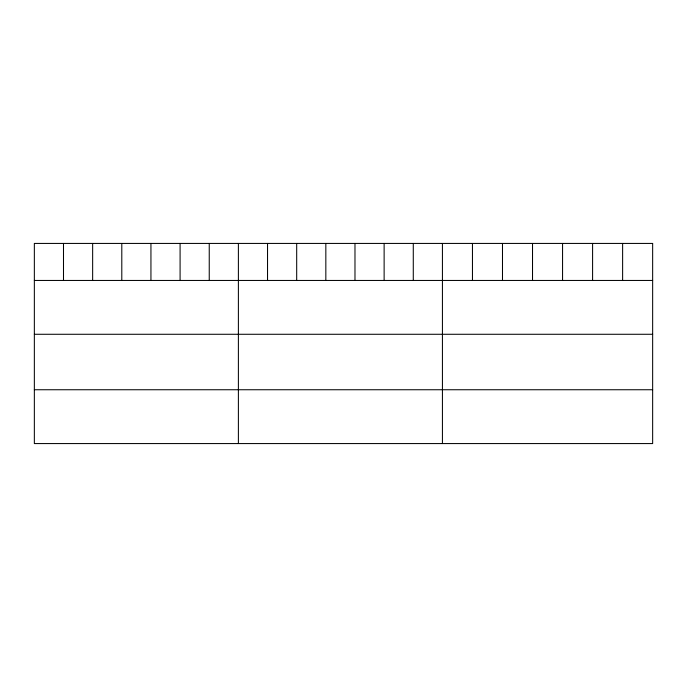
<?xml version="1.0" encoding="UTF-8"?>
<svg xmlns="http://www.w3.org/2000/svg" width="687" height="687" viewBox="0 0 687 687"><rect width="100%" height="100%" fill="white"/><g stroke="black" fill="none" stroke-linecap="round" stroke-linejoin="round"><path stroke-width="1.03" d="M34.35 280.451L652.65 280.451M34.35 334.277L652.65 334.277M34.35 389.744L652.65 389.744M622.62 243.43L622.62 280.451M592.589 243.43L592.589 280.451M562.559 243.43L562.559 280.451M532.519 243.43L532.519 280.451M502.489 243.43L502.489 280.451M472.458 243.43L472.458 280.451M442.428 243.43L442.428 443.57M413.282 243.43L413.282 280.451M384.127 243.43L384.127 280.451M354.981 243.43L354.981 280.451M325.836 243.43L325.836 280.451M296.69 243.43L296.69 280.451M267.535 243.43L267.535 280.451M238.389 243.43L238.389 443.57M209.243 243.43L209.243 280.451M180.088 243.43L180.088 280.451M150.942 243.43L150.942 280.451M121.797 243.43L121.797 280.451M92.651 243.43L92.651 280.451M63.496 243.43L63.496 280.451M652.65 243.43L34.35 243.43L34.35 443.57L652.65 443.57L652.65 243.43"/></g></svg>
